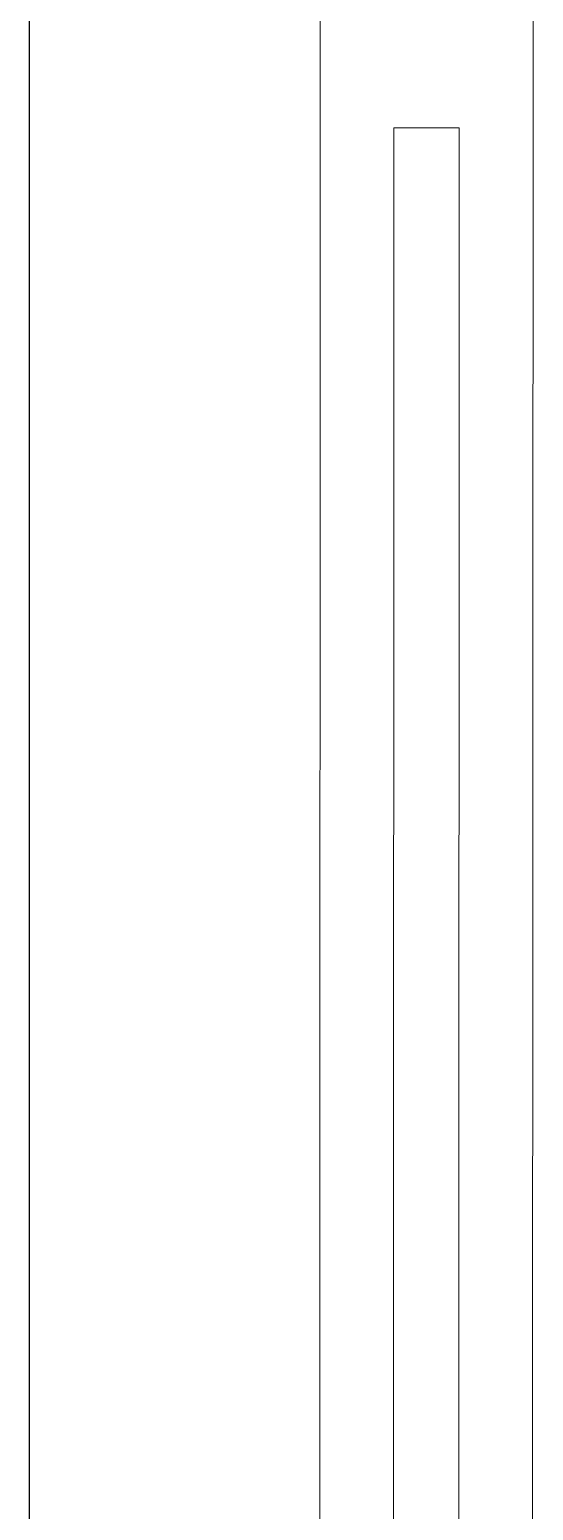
# Model space of a CAD drawing. Header units: metres. Extents: x 75097 to 220695, y -1557923 to -1361206.
# Drawn here: x 129963.3 to 130117.1, y -1465057.8 to -1464606 of the extents above; entities that cross this region are included whole.
import ezdxf

# ---------------------------------------------------------------- set-up
doc = ezdxf.new("R2010")
doc.units = ezdxf.units.M
doc.layers.get('0').update_dxf_attribs({"lineweight": 0})
doc.layers.add('A-100 - Copy$0$axes', color=8, linetype='Continuous')
doc.layers.add('A-100 - Copy$0$Medical Equipment and Furniture', color=8, linetype='Continuous', lineweight=0)
doc.layers.add('A-100 - Copy$0$Medical Equipment and Furniture1', color=8, linetype='Continuous', lineweight=5)

# ---------------------------------------------------------------- blocks, each defined once
blk = doc.blocks.new('A-100 - Copy$0$HF16786E-P')
at = {"layer": 'A-100 - Copy$0$Medical Equipment and Furniture1'}
for p, q in [((0, 0.425), (-2.14, 0.425)), ((-0.48, 0.4025), (-1.66, 0.4025)), ((-0.48, 0.3825), (-0.48, 0.4025)), ((-0.48, 0.3825), (-1.66, 0.3825)), ((-0.28, 0.36), (-1.86, 0.36))]:
    blk.add_line(p, q, dxfattribs=at)
for points in [[(-0.48, 0.3825), (-0.48, 0.3825), (-0.48, 0.3825), (-0.48, 0.3825), (-0.48, 0.3825), (-0.48, 0.3825), (-0.48, 0.3825), (-0.48, 0.3825), (-0.48, 0.3825), (-0.48, 0.3825), (-0.48, 0.3825), (-0.48, 0.3825), (-0.48, 0.3825), (-0.48, 0.3825), (-0.48, 0.3825), (-0.48, 0.3825), (-0.48, 0.3825), (-0.48, 0.3825), (-0.48, 0.3825), (-0.48, 0.3825), (-0.48, 0.3825), (-0.48, 0.3825), (-0.48, 0.3825), (-0.48, 0.3825), (-0.48, 0.3825), (-0.48, 0.3825), (-0.48, 0.3825), (-0.48, 0.3825), (-0.48, 0.3825), (-0.48, 0.3825), (-0.48, 0.3825), (-0.48, 0.3825), (-0.48, 0.3825), (-0.48, 0.3825), (-0.48, 0.3825), (-0.48, 0.3825), (-0.48, 0.3825), (-0.48, 0.3825), (-0.48, 0.3825), (-0.48, 0.3825), (-0.48, 0.3825), (-0.48, 0.3825), (-0.48, 0.3825), (-0.48, 0.3825), (-0.48, 0.3825), (-0.48, 0.3825), (-0.48, 0.3825), (-0.48, 0.3825), (-0.48, 0.3825), (-0.48, 0.3825), (-0.48, 0.3825), (-0.48, 0.3825), (-0.48, 0.3825), (-0.48, 0.3825), (-0.48, 0.3825), (-0.48, 0.3825), (-0.48, 0.3825), (-0.48, 0.3825), (-0.48, 0.3825), (-0.48, 0.3825), (-0.48, 0.3825), (-0.48, 0.3825), (-0.48, 0.3825), (-0.48, 0.3825), (-0.48, 0.3825), (-0.48, 0.3825), (-0.48, 0.3825), (-0.48, 0.3825), (-0.48, 0.3825), (-0.48, 0.3825), (-0.48, 0.3825), (-0.48, 0.3825), (-0.48, 0.3825), (-0.48, 0.3825), (-0.48, 0.3825), (-0.48, 0.3825), (-0.48, 0.3825), (-0.48, 0.3825), (-0.48, 0.3825), (-0.48, 0.3825), (-0.48, 0.3825), (-0.48, 0.3825), (-0.48, 0.3825), (-0.48, 0.3825), (-0.48, 0.3825), (-0.48, 0.3825), (-0.48, 0.3825), (-0.48, 0.3825), (-0.48, 0.3825), (-0.48, 0.3825), (-0.48, 0.3825), (-0.48, 0.3825), (-0.48, 0.3825), (-0.48, 0.3825), (-0.48, 0.3825), (-0.48, 0.3825), (-0.48, 0.3825), (-0.48, 0.3825), (-0.48, 0.3825), (-0.48, 0.3825), (-0.48, 0.3825), (-0.48, 0.3825), (-0.48, 0.3825), (-0.48, 0.3825), (-0.48, 0.3825), (-0.48, 0.3825), (-0.48, 0.3825), (-0.48, 0.3825), (-0.48, 0.3825), (-0.48, 0.3825), (-0.48, 0.3825), (-0.48, 0.3825), (-0.48, 0.3825), (-0.48, 0.3825), (-0.48, 0.3825), (-0.48, 0.3825), (-0.48, 0.3825), (-0.48, 0.3825), (-0.48, 0.3825), (-0.48, 0.3825), (-0.48, 0.3825), (-0.48, 0.3825), (-0.48, 0.3825), (-0.48, 0.3825), (-0.48, 0.3825), (-0.48, 0.3825), (-0.48, 0.3825), (-0.48, 0.3825), (-0.48, 0.3825), (-0.48, 0.3825), (-0.48, 0.3825), (-0.48, 0.3825), (-0.48, 0.3825), (-0.48, 0.3825), (-0.48, 0.3825), (-0.48, 0.3825), (-0.48, 0.3825), (-0.48, 0.3825), (-0.48, 0.3825), (-0.48, 0.3825), (-0.48, 0.3825), (-0.48, 0.3825), (-0.48, 0.3825), (-0.48, 0.3825), (-0.48, 0.3825), (-0.48, 0.3825), (-0.48, 0.3825), (-0.48, 0.3825), (-0.48, 0.3825), (-0.48, 0.3825), (-0.48, 0.3825), (-0.48, 0.3825), (-0.48, 0.3825), (-0.48, 0.3825), (-0.48, 0.3825), (-0.48, 0.3825), (-0.48, 0.3825), (-0.48, 0.3825), (-0.48, 0.3825), (-0.48, 0.3825), (-0.48, 0.3825), (-0.48, 0.3825), (-0.48, 0.3825), (-0.48, 0.3825), (-0.48, 0.3825), (-0.48, 0.3825), (-0.48, 0.3825), (-0.48, 0.3825), (-0.48, 0.3825), (-0.48, 0.3825), (-0.48, 0.3825), (-0.48, 0.3825), (-0.48, 0.3825), (-0.48, 0.3825), (-0.48, 0.3825), (-0.48, 0.3825), (-0.48, 0.3825), (-0.48, 0.3825), (-0.48, 0.3825), (-0.48, 0.3825), (-0.48, 0.3825), (-0.48, 0.3825), (-0.48, 0.3825), (-0.48, 0.3825), (-0.48, 0.3825), (-0.48, 0.3825), (-0.48, 0.3825), (-0.48, 0.3825), (-0.48, 0.3825), (-0.48, 0.3825), (-0.48, 0.3825), (-0.48, 0.3825), (-0.48, 0.3825), (-0.48, 0.3825), (-0.48, 0.3825), (-0.48, 0.3825), (-0.48, 0.3825), (-0.48, 0.3825), (-0.48, 0.3825), (-0.48, 0.3825), (-0.48, 0.3825), (-0.48, 0.3825), (-0.48, 0.3825), (-0.48, 0.3825), (-0.48, 0.3825), (-0.48, 0.3825), (-0.48, 0.3825), (-0.48, 0.3825), (-0.48, 0.3825), (-0.48, 0.3825), (-0.48, 0.3825), (-0.48, 0.3825), (-0.48, 0.3825), (-0.48, 0.3825), (-0.48, 0.3825), (-0.48, 0.3825), (-0.48, 0.3825), (-0.48, 0.3825), (-0.48, 0.3825)], [(-0.48, 0.3825), (-0.48, 0.3825), (-0.48, 0.3825), (-0.48, 0.3825), (-0.48, 0.3825), (-0.48, 0.3825), (-0.48, 0.3825), (-0.48, 0.3825), (-0.48, 0.3825), (-0.48, 0.3825), (-0.48, 0.3825), (-0.48, 0.3825), (-0.48, 0.3825), (-0.48, 0.3825), (-0.48, 0.3825), (-0.48, 0.3825), (-0.48, 0.3825), (-0.48, 0.3825), (-0.48, 0.3825), (-0.48, 0.3825), (-0.48, 0.3825), (-0.48, 0.3825), (-0.48, 0.3825), (-0.48, 0.3825), (-0.48, 0.3825), (-0.48, 0.3825), (-0.48, 0.3825), (-0.48, 0.3825), (-0.48, 0.3825), (-0.48, 0.3825), (-0.48, 0.3825), (-0.48, 0.3825), (-0.48, 0.3825), (-0.48, 0.3825), (-0.48, 0.3825), (-0.48, 0.3825), (-0.48, 0.3825), (-0.48, 0.3825), (-0.48, 0.3825), (-0.48, 0.3825), (-0.48, 0.3825), (-0.48, 0.3825), (-0.48, 0.3825), (-0.48, 0.3825), (-0.48, 0.3825), (-0.48, 0.3825), (-0.48, 0.3825), (-0.48, 0.3825), (-0.48, 0.3825), (-0.48, 0.3825), (-0.48, 0.3825), (-0.48, 0.3825), (-0.48, 0.3825), (-0.48, 0.3825), (-0.48, 0.3825), (-0.48, 0.3825), (-0.48, 0.3825), (-0.48, 0.3825), (-0.48, 0.3825), (-0.48, 0.3825), (-0.48, 0.3825), (-0.48, 0.3825), (-0.48, 0.3825), (-0.48, 0.3825), (-0.48, 0.3825), (-0.48, 0.3825), (-0.48, 0.3825), (-0.48, 0.3825), (-0.48, 0.3825), (-0.48, 0.3825), (-0.48, 0.3825), (-0.48, 0.3825), (-0.48, 0.3825), (-0.48, 0.3825), (-0.48, 0.3825), (-0.48, 0.3825), (-0.48, 0.3825), (-0.48, 0.3825), (-0.48, 0.3825), (-0.48, 0.3825), (-0.48, 0.3825), (-0.48, 0.3825), (-0.48, 0.3825), (-0.48, 0.3825), (-0.48, 0.3825), (-0.48, 0.3825), (-0.48, 0.3825), (-0.48, 0.3825), (-0.48, 0.3825), (-0.48, 0.3825), (-0.48, 0.3825), (-0.48, 0.3825), (-0.48, 0.3825), (-0.48, 0.3825), (-0.48, 0.3825), (-0.48, 0.3825), (-0.48, 0.3825), (-0.48, 0.3825), (-0.48, 0.3825), (-0.48, 0.3825), (-0.48, 0.3825), (-0.48, 0.3825), (-0.48, 0.3825), (-0.48, 0.3825), (-0.48, 0.3825), (-0.48, 0.3825), (-0.48, 0.3825), (-0.48, 0.3825), (-0.48, 0.3825), (-0.48, 0.3825), (-0.48, 0.3825), (-0.48, 0.3825), (-0.48, 0.3825), (-0.48, 0.3825), (-0.48, 0.3825), (-0.48, 0.3825), (-0.48, 0.3825), (-0.48, 0.3825), (-0.48, 0.3825), (-0.48, 0.3825), (-0.48, 0.3825), (-0.48, 0.3825), (-0.48, 0.3825), (-0.48, 0.3825), (-0.48, 0.3825), (-0.48, 0.3825), (-0.48, 0.3825), (-0.48, 0.3825), (-0.48, 0.3825), (-0.48, 0.3825), (-0.48, 0.3825), (-0.48, 0.3825), (-0.48, 0.3825), (-0.48, 0.3825), (-0.48, 0.3825), (-0.48, 0.3825), (-0.48, 0.3825), (-0.48, 0.3825), (-0.48, 0.3825), (-0.48, 0.3825), (-0.48, 0.3825), (-0.48, 0.3825), (-0.48, 0.3825), (-0.48, 0.3825), (-0.48, 0.3825), (-0.48, 0.3825), (-0.48, 0.3825), (-0.48, 0.3825), (-0.48, 0.3825), (-0.48, 0.3825), (-0.48, 0.3825), (-0.48, 0.3825), (-0.48, 0.3825), (-0.48, 0.3825), (-0.48, 0.3825), (-0.48, 0.3825), (-0.48, 0.3825), (-0.48, 0.3825), (-0.48, 0.3825), (-0.48, 0.3825), (-0.48, 0.3825), (-0.48, 0.3825), (-0.48, 0.3825), (-0.48, 0.3825), (-0.48, 0.3825), (-0.48, 0.3825), (-0.48, 0.3825), (-0.48, 0.3825), (-0.48, 0.3825), (-0.48, 0.3825), (-0.48, 0.3825), (-0.48, 0.3825), (-0.48, 0.3825), (-0.48, 0.3825), (-0.48, 0.3825), (-0.48, 0.3825), (-0.48, 0.3825), (-0.48, 0.3825), (-0.48, 0.3825), (-0.48, 0.3825), (-0.48, 0.3825), (-0.48, 0.3825), (-0.48, 0.3825), (-0.48, 0.3825), (-0.48, 0.3825), (-0.48, 0.3825), (-0.48, 0.3825), (-0.48, 0.3825), (-0.48, 0.3825), (-0.48, 0.3825), (-0.48, 0.3825), (-0.48, 0.3825), (-0.48, 0.3825), (-0.48, 0.3825), (-0.48, 0.3825), (-0.48, 0.3825), (-0.48, 0.3825), (-0.48, 0.3825), (-0.48, 0.3825), (-0.48, 0.3825), (-0.48, 0.3825), (-0.48, 0.3825), (-0.48, 0.3825), (-0.48, 0.3825), (-0.48, 0.3825), (-0.48, 0.3825), (-0.48, 0.3825), (-0.48, 0.3825), (-0.48, 0.3825), (-0.48, 0.3825), (-0.48, 0.3825), (-0.48, 0.3825), (-0.48, 0.3825), (-0.48, 0.3825)], [(-0.48, 0.3825), (-0.48, 0.3825), (-0.48, 0.3825), (-0.48, 0.3825), (-0.48, 0.3825), (-0.48, 0.3825), (-0.48, 0.3825), (-0.48, 0.3825), (-0.48, 0.3825), (-0.48, 0.3825), (-0.48, 0.3825), (-0.48, 0.3825), (-0.48, 0.3825), (-0.48, 0.3825), (-0.48, 0.3825), (-0.48, 0.3825), (-0.48, 0.3825), (-0.48, 0.3825), (-0.48, 0.3825), (-0.48, 0.3825), (-0.48, 0.3825), (-0.48, 0.3825), (-0.48, 0.3825), (-0.48, 0.3825), (-0.48, 0.3825), (-0.48, 0.3825), (-0.48, 0.3825), (-0.48, 0.3825), (-0.48, 0.3825), (-0.48, 0.3825), (-0.48, 0.3825), (-0.48, 0.3825), (-0.48, 0.3825), (-0.48, 0.3825), (-0.48, 0.3825), (-0.48, 0.3825), (-0.48, 0.3825), (-0.48, 0.3825), (-0.48, 0.3825), (-0.48, 0.3825), (-0.48, 0.3825), (-0.48, 0.3825), (-0.48, 0.3825), (-0.48, 0.3825), (-0.48, 0.3825), (-0.48, 0.3825), (-0.48, 0.3825), (-0.48, 0.3825), (-0.48, 0.3825), (-0.48, 0.3825), (-0.48, 0.3825), (-0.48, 0.3825), (-0.48, 0.3825), (-0.48, 0.3825), (-0.48, 0.3825), (-0.48, 0.3825), (-0.48, 0.3825), (-0.48, 0.3825), (-0.48, 0.3825), (-0.48, 0.3825), (-0.48, 0.3825), (-0.48, 0.3825), (-0.48, 0.3825), (-0.48, 0.3825), (-0.48, 0.3825), (-0.48, 0.3825), (-0.48, 0.3825), (-0.48, 0.3825), (-0.48, 0.3825), (-0.48, 0.3825), (-0.48, 0.3825), (-0.48, 0.3825), (-0.48, 0.3825), (-0.48, 0.3825), (-0.48, 0.3825), (-0.48, 0.3825), (-0.48, 0.3825), (-0.48, 0.3825), (-0.48, 0.3825), (-0.48, 0.3825), (-0.48, 0.3825), (-0.48, 0.3825), (-0.48, 0.3825), (-0.48, 0.3825), (-0.48, 0.3825), (-0.48, 0.3825), (-0.48, 0.3825), (-0.48, 0.3825), (-0.48, 0.3825), (-0.48, 0.3825), (-0.48, 0.3825), (-0.48, 0.3825), (-0.48, 0.3825), (-0.48, 0.3825), (-0.48, 0.3825), (-0.48, 0.3825), (-0.48, 0.3825), (-0.48, 0.3825), (-0.48, 0.3825), (-0.48, 0.3825), (-0.48, 0.3825), (-0.48, 0.3825), (-0.48, 0.3825), (-0.48, 0.3825), (-0.48, 0.3825), (-0.48, 0.3825), (-0.48, 0.3825), (-0.48, 0.3825), (-0.48, 0.3825), (-0.48, 0.3825), (-0.48, 0.3825), (-0.48, 0.3825), (-0.48, 0.3825), (-0.48, 0.3825), (-0.48, 0.3825), (-0.48, 0.3825), (-0.48, 0.3825), (-0.48, 0.3825), (-0.48, 0.3825), (-0.48, 0.3825), (-0.48, 0.3825), (-0.48, 0.3825), (-0.48, 0.3825), (-0.48, 0.3825), (-0.48, 0.3825), (-0.48, 0.3825), (-0.48, 0.3825), (-0.48, 0.3825), (-0.48, 0.3825), (-0.48, 0.3825), (-0.48, 0.3825), (-0.48, 0.3825), (-0.48, 0.3825), (-0.48, 0.3825), (-0.48, 0.3825), (-0.48, 0.3825), (-0.48, 0.3825), (-0.48, 0.3825), (-0.48, 0.3825), (-0.48, 0.3825), (-0.48, 0.3825), (-0.48, 0.3825), (-0.48, 0.3825), (-0.48, 0.3825), (-0.48, 0.3825), (-0.48, 0.3825), (-0.48, 0.3825), (-0.48, 0.3825), (-0.48, 0.3825), (-0.48, 0.3825), (-0.48, 0.3825), (-0.48, 0.3825), (-0.48, 0.3825), (-0.48, 0.3825), (-0.48, 0.3825), (-0.48, 0.3825), (-0.48, 0.3825), (-0.48, 0.3825), (-0.48, 0.3825), (-0.48, 0.3825), (-0.48, 0.3825), (-0.48, 0.3825), (-0.48, 0.3825), (-0.48, 0.3825), (-0.48, 0.3825), (-0.48, 0.3825), (-0.48, 0.3825), (-0.48, 0.3825), (-0.48, 0.3825), (-0.48, 0.3825), (-0.48, 0.3825), (-0.48, 0.3825), (-0.48, 0.3825), (-0.48, 0.3825), (-0.48, 0.3825), (-0.48, 0.3825), (-0.48, 0.3825), (-0.48, 0.3825), (-0.48, 0.3825), (-0.48, 0.3825), (-0.48, 0.3825), (-0.48, 0.3825), (-0.48, 0.3825), (-0.48, 0.3825), (-0.48, 0.3825), (-0.48, 0.3825), (-0.48, 0.3825), (-0.48, 0.3825), (-0.48, 0.3825), (-0.48, 0.3825), (-0.48, 0.3825), (-0.48, 0.3825), (-0.48, 0.3825), (-0.48, 0.3825), (-0.48, 0.3825), (-0.48, 0.3825), (-0.48, 0.3825), (-0.48, 0.3825), (-0.48, 0.3825), (-0.48, 0.3825), (-0.48, 0.3825), (-0.48, 0.3825), (-0.48, 0.3825), (-0.48, 0.3825), (-0.48, 0.3825), (-0.48, 0.3825), (-0.48, 0.3825), (-0.48, 0.3825), (-0.48, 0.3825), (-0.48, 0.3825), (-0.48, 0.3825), (-0.48, 0.3825), (-0.48, 0.3825), (-0.48, 0.3825), (-0.48, 0.3825), (-0.48, 0.3825), (-0.48, 0.3825), (-0.48, 0.3825), (-0.48, 0.3825), (-0.48, 0.3825), (-0.48, 0.3825), (-0.48, 0.3825), (-0.48, 0.3825), (-0.48, 0.3825), (-0.48, 0.3825), (-0.48, 0.3825), (-0.48, 0.3825), (-0.48, 0.3825), (-0.48, 0.3825), (-0.48, 0.3825), (-0.48, 0.3825), (-0.48, 0.3825), (-0.48, 0.3825), (-0.48, 0.3825), (-0.48, 0.3825), (-0.48, 0.3825), (-0.48, 0.3825), (-0.48, 0.3825), (-0.48, 0.3825), (-0.48, 0.3825), (-0.48, 0.3825), (-0.48, 0.3825), (-0.48, 0.3825), (-0.48, 0.3825), (-0.48, 0.3825), (-0.48, 0.3825), (-0.48, 0.3825), (-0.48, 0.3825), (-0.48, 0.3825), (-0.48, 0.3825), (-0.48, 0.3825), (-0.48, 0.3825), (-0.48, 0.3825), (-0.48, 0.3825), (-0.48, 0.3825), (-0.48, 0.3825), (-0.48, 0.3825), (-0.48, 0.3825), (-0.48, 0.3825), (-0.48, 0.3825), (-0.48, 0.3825), (-0.48, 0.3825), (-0.48, 0.3825), (-0.48, 0.3825), (-0.48, 0.3825), (-0.48, 0.3825), (-0.48, 0.3825), (-0.48, 0.3825), (-0.48, 0.3825), (-0.48, 0.3825), (-0.48, 0.3825), (-0.48, 0.3825), (-0.48, 0.3825), (-0.48, 0.3825), (-0.48, 0.3825), (-0.48, 0.3825), (-0.48, 0.3825)]]:
    blk.add_lwpolyline(points, close=True, dxfattribs=at)
for points in [[(-0.48, 0.3825), (-0.48, 0.3825), (-0.48, 0.3825), (-0.48, 0.3825), (-0.48, 0.3825), (-0.48, 0.3825), (-0.48, 0.3825), (-0.48, 0.3825)], [(-0.48, 0.3825), (-0.48, 0.3825), (-0.48, 0.3825), (-0.48, 0.3825), (-0.48, 0.3825), (-0.48, 0.3825), (-0.48, 0.3825), (-0.48, 0.3825), (-0.48, 0.3825), (-0.48, 0.3825), (-0.48, 0.3825), (-0.48, 0.3825), (-0.48, 0.3825), (-0.48, 0.3825), (-0.48, 0.3825), (-0.48, 0.3825), (-0.48, 0.3825), (-0.48, 0.3825), (-0.48, 0.3825), (-0.48, 0.3825), (-0.48, 0.3825), (-0.48, 0.3825), (-0.48, 0.3825), (-0.48, 0.3825), (-0.48, 0.3825), (-0.48, 0.3825), (-0.48, 0.3825), (-0.48, 0.3825), (-0.48, 0.3825), (-0.48, 0.3825), (-0.48, 0.3825), (-0.48, 0.3825), (-0.48, 0.3825), (-0.48, 0.3825), (-0.48, 0.3825), (-0.48, 0.3825), (-0.48, 0.3825), (-0.48, 0.3825), (-0.48, 0.3825), (-0.48, 0.3825), (-0.48, 0.3825), (-0.48, 0.3825), (-0.48, 0.3825), (-0.48, 0.3825), (-0.48, 0.3825), (-0.48, 0.3825), (-0.48, 0.3825), (-0.48, 0.3825), (-0.48, 0.3825), (-0.48, 0.3825), (-0.48, 0.3825), (-0.48, 0.3825), (-0.48, 0.3825), (-0.48, 0.3825), (-0.48, 0.3825), (-0.48, 0.3825), (-0.48, 0.3825), (-0.48, 0.3825), (-0.48, 0.3825), (-0.48, 0.3825), (-0.48, 0.3825), (-0.48, 0.3825), (-0.48, 0.3825), (-0.48, 0.3825), (-0.48, 0.3825), (-0.48, 0.3825), (-0.48, 0.3825), (-0.48, 0.3825), (-0.48, 0.3825), (-0.48, 0.3825), (-0.48, 0.3825), (-0.48, 0.3825), (-0.48, 0.3825), (-0.48, 0.3825), (-0.48, 0.3825), (-0.48, 0.3825), (-0.48, 0.3825), (-0.48, 0.3825), (-0.48, 0.3825), (-0.48, 0.3825), (-0.48, 0.3825), (-0.48, 0.3825), (-0.48, 0.3825), (-0.48, 0.3825), (-0.48, 0.3825), (-0.48, 0.3825), (-0.48, 0.3825), (-0.48, 0.3825), (-0.48, 0.3825), (-0.48, 0.3825), (-0.48, 0.3825), (-0.48, 0.3825), (-0.48, 0.3825), (-0.48, 0.3825), (-0.48, 0.3825), (-0.48, 0.3825), (-0.48, 0.3825), (-0.48, 0.3825), (-0.48, 0.3825), (-0.48, 0.3825), (-0.48, 0.3825), (-0.48, 0.3825), (-0.48, 0.3825), (-0.48, 0.3825), (-0.48, 0.3825), (-0.48, 0.3825), (-0.48, 0.3825), (-0.48, 0.3825), (-0.48, 0.3825), (-0.48, 0.3825), (-0.48, 0.3825)], [(-0.48, 0.3825), (-0.48, 0.3825), (-0.48, 0.3825), (-0.48, 0.3825), (-0.48, 0.3825), (-0.48, 0.3825), (-0.48, 0.3825), (-0.48, 0.3825), (-0.48, 0.3825), (-0.48, 0.3825), (-0.48, 0.3825), (-0.48, 0.3825), (-0.48, 0.3825), (-0.48, 0.3825), (-0.48, 0.3825), (-0.48, 0.3825), (-0.48, 0.3825)], [(-0.48, 0.3825), (-0.48, 0.3825), (-0.48, 0.3825), (-0.48, 0.3825), (-0.48, 0.3825), (-0.48, 0.3825), (-0.48, 0.3825)], [(-0.48, 0.3825), (-0.48, 0.3825), (-0.48, 0.3825), (-0.48, 0.3825), (-0.48, 0.3825), (-0.48, 0.3825), (-0.48, 0.3825), (-0.48, 0.3825), (-0.48, 0.3825), (-0.48, 0.3825), (-0.48, 0.3825), (-0.48, 0.3825)], [(-0.48, 0.3825), (-0.48, 0.3825), (-0.48, 0.3825), (-0.48, 0.3825), (-0.48, 0.3825), (-0.48, 0.3825), (-0.48, 0.3825), (-0.48, 0.3825), (-0.48, 0.3825), (-0.48, 0.3825), (-0.48, 0.3825), (-0.48, 0.3825), (-0.48, 0.3825), (-0.48, 0.3825), (-0.48, 0.3825), (-0.48, 0.3825), (-0.48, 0.3825), (-0.48, 0.3825), (-0.48, 0.3825), (-0.48, 0.3825), (-0.48, 0.3825), (-0.48, 0.3825), (-0.48, 0.3825), (-0.48, 0.3825), (-0.48, 0.3825), (-0.48, 0.3825), (-0.48, 0.3825), (-0.48, 0.3825), (-0.48, 0.3825), (-0.48, 0.3825), (-0.48, 0.3825), (-0.48, 0.3825), (-0.48, 0.3825), (-0.48, 0.3825), (-0.48, 0.3825), (-0.48, 0.3825), (-0.48, 0.3825), (-0.48, 0.3825), (-0.48, 0.3825), (-0.48, 0.3825), (-0.48, 0.3825), (-0.48, 0.3825), (-0.48, 0.3825), (-0.48, 0.3825), (-0.48, 0.3825), (-0.48, 0.3825), (-0.48, 0.3825), (-0.48, 0.3825), (-0.48, 0.3825), (-0.48, 0.3825), (-0.48, 0.3825), (-0.48, 0.3825), (-0.48, 0.3825), (-0.48, 0.3825), (-0.48, 0.3825), (-0.48, 0.3825), (-0.48, 0.3825), (-0.48, 0.3825), (-0.48, 0.3825), (-0.48, 0.3825), (-0.48, 0.3825), (-0.48, 0.3825), (-0.48, 0.3825), (-0.48, 0.3825), (-0.48, 0.3825), (-0.48, 0.3825), (-0.48, 0.3825), (-0.48, 0.3825), (-0.48, 0.3825), (-0.48, 0.3825), (-0.48, 0.3825), (-0.48, 0.3825), (-0.48, 0.3825), (-0.48, 0.3825), (-0.48, 0.3825), (-0.48, 0.3825), (-0.48, 0.3825), (-0.48, 0.3825), (-0.48, 0.3825), (-0.48, 0.3825), (-0.48, 0.3825), (-0.48, 0.3825), (-0.48, 0.3825), (-0.48, 0.3825), (-0.48, 0.3825), (-0.48, 0.3825), (-0.48, 0.3825), (-0.48, 0.3825), (-0.48, 0.3825)], [(-0.48, 0.3825), (-0.48, 0.3825), (-0.48, 0.3825), (-0.48, 0.3825), (-0.48, 0.3825), (-0.48, 0.3825), (-0.48, 0.3825), (-0.48, 0.3825), (-0.48, 0.3825), (-0.48, 0.3825), (-0.48, 0.3825), (-0.48, 0.3825), (-0.48, 0.3825), (-0.48, 0.3825), (-0.48, 0.3825), (-0.48, 0.3825), (-0.48, 0.3825), (-0.48, 0.3825), (-0.48, 0.3825), (-0.48, 0.3825), (-0.48, 0.3825), (-0.48, 0.3825), (-0.48, 0.3825), (-0.48, 0.3825), (-0.48, 0.3825), (-0.48, 0.3825), (-0.48, 0.3825), (-0.48, 0.3825), (-0.48, 0.3825), (-0.48, 0.3825), (-0.48, 0.3825), (-0.48, 0.3825), (-0.48, 0.3825), (-0.48, 0.3825), (-0.48, 0.3825), (-0.48, 0.3825), (-0.48, 0.3825), (-0.48, 0.3825), (-0.48, 0.3825), (-0.48, 0.3825), (-0.48, 0.3825), (-0.48, 0.3825), (-0.48, 0.3825), (-0.48, 0.3825), (-0.48, 0.3825), (-0.48, 0.3825), (-0.48, 0.3825), (-0.48, 0.3825), (-0.48, 0.3825), (-0.48, 0.3825), (-0.48, 0.3825), (-0.48, 0.3825), (-0.48, 0.3825), (-0.48, 0.3825)], [(-0.48, 0.3825), (-0.48, 0.3825), (-0.48, 0.3825), (-0.48, 0.3825), (-0.48, 0.3825), (-0.48, 0.3825), (-0.48, 0.3825), (-0.48, 0.3825), (-0.48, 0.3825), (-0.48, 0.3825)], [(-0.48, 0.3825), (-0.48, 0.3825), (-0.48, 0.3825), (-0.48, 0.3825), (-0.48, 0.3825), (-0.48, 0.3825), (-0.48, 0.3825), (-0.48, 0.3825), (-0.48, 0.3825), (-0.48, 0.3825)], [(-0.48, 0.3825), (-0.48, 0.3825), (-0.48, 0.3825), (-0.48, 0.3825), (-0.48, 0.3825), (-0.48, 0.3825), (-0.48, 0.3825), (-0.48, 0.3825), (-0.48, 0.3825), (-0.48, 0.3825), (-0.48, 0.3825), (-0.48, 0.3825), (-0.48, 0.3825), (-0.48, 0.3825), (-0.48, 0.3825)], [(-0.48, 0.3825), (-0.48, 0.3825), (-0.48, 0.3825), (-0.48, 0.3825), (-0.48, 0.3825), (-0.48, 0.3825), (-0.48, 0.3825), (-0.48, 0.3825), (-0.48, 0.3825), (-0.48, 0.3825)], [(-0.48, 0.3825), (-0.48, 0.3825), (-0.48, 0.3825), (-0.48, 0.3825), (-0.48, 0.3825), (-0.48, 0.3825), (-0.48, 0.3825)], [(-0.48, 0.3825), (-0.48, 0.3825), (-0.48, 0.3825), (-0.48, 0.3825), (-0.48, 0.3825), (-0.48, 0.3825), (-0.48, 0.3825), (-0.48, 0.3825), (-0.48, 0.3825), (-0.48, 0.3825)], [(-0.48, 0.3825), (-0.48, 0.3825), (-0.48, 0.3825), (-0.48, 0.3825), (-0.48, 0.3825), (-0.48, 0.3825), (-0.48, 0.3825), (-0.48, 0.3825), (-0.48, 0.3825), (-0.48, 0.3825), (-0.48, 0.3825), (-0.48, 0.3825), (-0.48, 0.3825), (-0.48, 0.3825), (-0.48, 0.3825), (-0.48, 0.3825), (-0.48, 0.3825), (-0.48, 0.3825)], [(-0.48, 0.3825), (-0.48, 0.3825), (-0.48, 0.3825), (-0.48, 0.3825), (-0.48, 0.3825), (-0.48, 0.3825), (-0.48, 0.3825), (-0.48, 0.3825), (-0.48, 0.3825)]]:
    blk.add_lwpolyline(points, dxfattribs=at)
blk = doc.blocks.new('A-100 - Copy')
at = {"layer": 'A-100 - Copy$0$axes'}
blk.add_line((129963.28, -1477297.37, 0), (129963.28, -1387547.69, 0), dxfattribs=at)
at = {"layer": 'A-100 - Copy$0$Medical Equipment and Furniture', "xscale": -1000, "yscale": 1000, "zscale": 1000, "rotation": 269.9850063405836}
blk.add_blockref('A-100 - Copy$0$HF16786E-P', (129692.09, -1464155.88, 0), dxfattribs=at)

msp = doc.modelspace()

# ---------------------------------------------------------------- block references
msp.add_blockref('A-100 - Copy', (0, 0))

doc.saveas('drawing.dxf')
